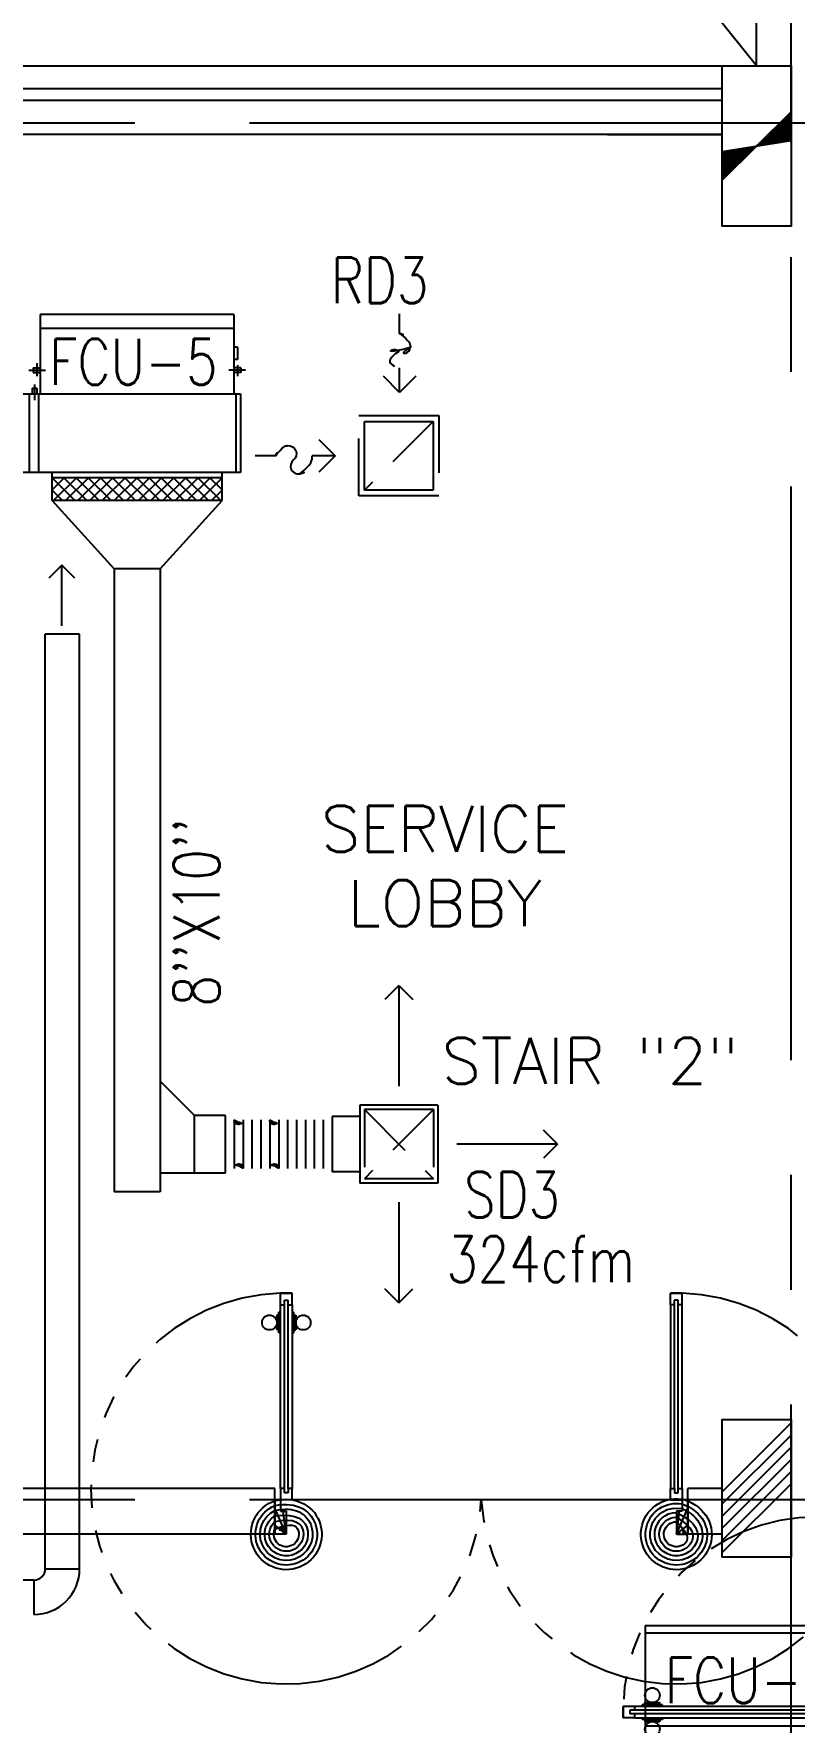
# Model space of a CAD drawing. Extents: x 417866029 to 417866302, y 43498045 to 43498122.
# Drawn here: x 417866059.72 to 417866063.04, y 43498081.62 to 43498088.98 of the extents above; entities that cross this region are included whole.
import ezdxf
from ezdxf.enums import TextEntityAlignment as Align

# ---------------------------------------------------------------- set-up
doc = ezdxf.new("R2010")
doc.units = 0
doc.header["$MEASUREMENT"] = 0
doc.linetypes.add('CENTERX2', pattern=[4, 2.5, -0.5, 0.5, -0.5])
doc.linetypes.add('HIDDEN', pattern=[0.375, 0.25, -0.125])
doc.layers.get('0').update_dxf_attribs({"linetype": 'CONTINUOUS'})
for name, color, linetype in [('AXES', 11, 'CENTERX2'), ('COL', 7, 'CONTINUOUS'), ('DOOR', 9, 'CONTINUOUS'), ('DUCT', 6, 'CONTINUOUS'), ('FCU', 6, 'CONTINUOUS'), ('HAT', 11, 'CONTINUOUS'), ('INSUL', 9, 'CONTINUOUS'), ('M-AC-FLEX', 7, 'CONTINUOUS'), ('M-EGU.', 2, 'CONTINUOUS'), ('M-TEXT', 2, 'CONTINUOUS'), ('RM-NAME', 9, 'CONTINUOUS'), ('ROOF', 9, 'CONTINUOUS'), ('SHAFT', 9, 'CONTINUOUS'), ('WALL', 9, 'CONTINUOUS')]:
    doc.layers.add(name, color=color, linetype=linetype)
doc.styles.add('ROMANS', font='ROMANS.shx', dxfattribs={"width": 0.6})

# ---------------------------------------------------------------- blocks, each defined once
blk = doc.blocks.new('A$C272A55A0')
at = {"layer": 'DOOR', "color": 0, "linetype": 'ByBlock'}
for p, q in [((-0.0001203324354719371, 900.3541752648598), (-0.0001203324500238523, 1050.354175264831)), ((49.99987966756453, 1050.354175264918), (-0.0001203324354719371, 1050.354175264918)), ((49.99987966756453, 950.354175264918), (49.99987966756453, 1050.354175264918)), ((1749.999879667535, 950.354175264918), (1749.999879667535, 1050.354175264918)), ((1749.999879667535, 1050.354175264918), (1799.999879667535, 1050.354175264918)), ((1799.999879667535, 1050.354175264918), (1799.999879667535, 900.354175264918)), ((-0.0001203324354719371, 900.354175264918), (24.99987966756453, 900.354175264918)), ((24.99987966756453, 950.354175264918), (49.99987966756453, 950.354175264918)), ((24.99987966756453, 900.354175264918), (24.99987966756453, 950.354175264918)), ((74.99987966756453, 900.354175264918), (24.99987966756453, 900.354175264918)), ((24.99987966756453, 850.354175264918), (24.99987966756453, 900.354175264918)), ((74.99987966756453, 900.354175264918), (74.99987966756453, 850.354175264918)), ((1724.999879667535, 900.354175264918), (1774.999879667535, 900.354175264918)), ((1724.999879667535, 900.354175264918), (1724.999879667535, 850.354175264918)), ((1774.999879667535, 950.354175264918), (1749.999879667535, 950.354175264918)), ((1774.999879667535, 900.354175264918), (1774.999879667535, 950.354175264918)), ((1799.999879667535, 900.354175264918), (1774.999879667535, 900.354175264918)), ((1774.999879667535, 850.354175264918), (1774.999879667535, 900.354175264918)), ((41.99987966756453, 850.354175264918), (24.99987966756453, 850.354175264918)), ((57.99987966756453, 870.354175264918), (41.99987966756453, 870.354175264918)), ((41.99987966756453, 870.354175264918), (41.99987966756453, 850.354175264918)), ((57.99987966756453, 850.354175264918), (57.99987966756453, 870.354175264918)), ((74.99987966756453, 850.354175264918), (57.99987966756453, 850.354175264918)), ((1724.999879667535, 850.354175264918), (1741.999879667535, 850.354175264918)), ((1741.999879667535, 870.354175264918), (1757.999879667535, 870.354175264918)), ((1741.999879667535, 850.354175264918), (1741.999879667535, 870.354175264918)), ((1757.999879667535, 870.354175264918), (1757.999879667535, 850.354175264918)), ((1757.999879667535, 850.354175264918), (1774.999879667535, 850.354175264918)), ((1717.799879667495, 160.1117180435103), (1708.799879667495, 160.1117180435103)), ((1708.799879667495, 95.31171804352198), (1708.799879667495, 160.1117180435103)), ((1724.999879667535, 172.7117180435162), (1717.799879667495, 172.7117180435162)), ((1717.799879667495, 172.7117180435162), (1717.799879667495, 82.71171804351616)), ((1717.799879667495, 95.31171804352198), (1717.799879667495, 160.1117180435103)), ((1774.999879667535, 172.7117180435162), (1782.199879667576, 172.7117180435162)), ((1782.199879667576, 172.7117180435162), (1782.199879667576, 82.71171804351616)), ((1782.199879667576, 160.1117180435103), (1791.199879667576, 160.1117180435103)), ((1782.199879667576, 95.31171804352198), (1782.199879667576, 160.1117180435103)), ((1791.199879667576, 95.31171804352198), (1791.199879667576, 160.1117180435103)), ((1717.799879667495, 95.31171804352198), (1708.799879667495, 95.31171804352198)), ((1724.999879667535, 82.71171804351616), (1717.799879667495, 82.71171804351616)), ((1774.999879667535, 82.71171804351616), (1782.199879667576, 82.71171804351616)), ((1782.199879667576, 95.31171804352198), (1791.199879667576, 95.31171804352198)), ((24.99987966756453, 50.35417526491801), (41.99987966753542, 50.35417526491801)), ((24.99987966756453, 50.35417526491801), (24.99987966756453, 0.3541752649180125)), ((24.99987966756453, 0.3541752649180125), (74.99987966756453, 0.3541752649180125)), ((74.99987966756453, 0.3541752649180125), (24.99987966756453, 0.3541752649180125)), ((41.99987966753542, 50.35417526491801), (41.99987966753542, 30.35417526491801)), ((41.99987966756453, 30.35417526491801), (57.99987966756453, 30.35417526491801)), ((57.99987966756453, 50.35417526491801), (74.99987966756453, 50.35417526491801)), ((57.99987966756453, 50.35417526491801), (57.99987966756453, 30.35417526491801)), ((74.99987966756453, 50.35417526491801), (74.99987966704066, 0.3541752648889087)), ((1741.999879667535, 50.35417526491801), (1724.999879667535, 50.35417526491801)), ((1724.999879667535, 50.35417526491801), (1724.999879668059, 0.3541752648889087)), ((1774.999879667535, 0.3541752649180125), (1724.999879667535, 0.3541752649180125)), ((1724.999879667535, 0.3541752649180125), (1774.999879667535, 0.3541752649180125)), ((1741.999879667535, 50.35417526491801), (1741.999879667535, 30.35417526491801)), ((1757.999879667535, 30.35417526491801), (1741.999879667535, 30.35417526491801)), ((1774.999879667535, 50.35417526491801), (1757.999879667565, 50.35417526491801)), ((1757.999879667565, 50.35417526491801), (1757.999879667565, 30.35417526491801)), ((1774.999879667535, 50.35417526491801), (1774.999879667535, 0.3541752649180125))]:
    blk.add_line(p, q, dxfattribs=at)
at = {"layer": 'DOOR', "color": 9, "linetype": 'ByBlock'}
for p, q in [((49.99987966756453, 1050.354175264918), (-0.0001203324354719371, 1010.208440949064)), ((49.99987966756453, 1050.354175264918), (-0.0001203324354719371, 936.6442452724732)), ((49.99987966756453, 1050.354175264918), (36.64259362407029, 950.354175264918)), ((1749.999879667535, 1050.354175264918), (1799.999879667535, 1010.208440949064)), ((1749.999879667535, 1050.354175264918), (1799.999879667535, 936.6442452724732)), ((1749.999879667535, 1050.354175264918), (1763.35716571103, 950.354175264918))]:
    blk.add_line(p, q, dxfattribs=at)
at = {"layer": 'DOOR', "linetype": 'ByBlock'}
for p, q in [((24.99987966756453, 850.354175264918), (24.99987966756453, 50.35417526491801)), ((41.99987966756453, 850.354175264918), (41.99987966753542, 50.35417526491801)), ((57.99987966756453, 850.354175264918), (57.99987966756453, 50.35417526491801)), ((74.99987966756453, 50.35417526491801), (74.99987966756453, 850.354175264918)), ((1724.999879667535, 50.35417526491801), (1724.999879667535, 850.354175264918)), ((1741.999879667535, 850.354175264918), (1741.999879667535, 50.35417526491801)), ((1757.999879667535, 850.354175264918), (1757.999879667565, 50.35417526491801)), ((1774.999879667535, 850.354175264918), (1774.999879667535, 50.35417526491801))]:
    blk.add_line(p, q, dxfattribs=at)
at = {"layer": 'DOOR', "color": 0, "linetype": 'ByBlock'}
for centre in [(1676.468935452576, 127.7117180435162), (1823.530823882553, 127.7117180435162)]:
    blk.add_circle(centre, 32.39999999998526, dxfattribs=at)
at = {"layer": 'DOOR', "color": 9, "linetype": 'ByBlock'}
for centre, radius, start, end in [((49.99987966756453, 1050.354175264918), 34.40195781277725, 180, 270), ((49.99987966756453, 1050.354175264918), 14.40195781277725, 180, 270), ((1749.999879667535, 1050.354175264918), 14.40195781277725, 270, 0), ((1749.999879667535, 1050.354175264918), 34.40195781277725, 270, 0), ((49.99987966756453, 1050.354175264918), 54.40195781277725, 203.2073828919769, 270), ((49.99987966756453, 1050.354175264918), 74.40195781277725, 227.7764264168309, 270), ((49.99987966756453, 1050.354175264918), 94.40195781277725, 238.0181880330829, 270), ((1749.999879667535, 1050.354175264918), 54.40195781277725, 270, 336.7926171080232), ((1749.999879667535, 1050.354175264918), 74.40195781277725, 270, 312.2235735831691), ((1749.999879667535, 1050.354175264918), 94.40195781277725, 270, 301.9818119669171), ((49.99987966756453, 1050.354175264918), 114.4019578127773, 244.083841882062, 257.3774258712915), ((49.99987966756453, 1050.354175264918), 134.4019578127773, 248.1598493930308, 259.2800236451595), ((49.99987966756453, 1050.354175264918), 154.4019578127773, 251.1052885492919, 256.2857707775486), ((1749.999879667535, 1050.354175264918), 114.4019578127773, 282.6225741287084, 295.916158117938), ((1749.999879667535, 1050.354175264918), 134.4019578127773, 280.7199763548405, 291.8401506069692), ((1749.999879667535, 1050.354175264918), 154.4019578127773, 283.7142292224514, 288.8947114507081)]:
    blk.add_arc(centre, radius, start, end, dxfattribs=at)
at = {"layer": 'DOOR', "linetype": 'HIDDEN', "ltscale": 0.5}
for centre, radius, start, end in [((49.99987966756453, 851.395841931575), 851.4087845464003, 268.3173765331032, 3.296482377102192), ((1749.999879667521, 851.3958419315459), 851.4087845463584, 176.7035176228957, 271.6826234668978)]:
    blk.add_arc(centre, radius, start, end, dxfattribs=at)
at = {"layer": 'WALL', "linetype": 'ByBlock'}
blk.add_line((1799.999879667565, 900.3541752650344), (1799.99987966755, 1050.354175265005), dxfattribs=at)
blk = doc.blocks.new('fe-door')
at = {"layer": 'DOOR', "color": 0, "linetype": 'ByBlock'}
for p, q in [((-899.9999999998836, 1774.999999999971), (-899.9999999998836, 1724.999999999971)), ((-899.9999999998836, 1724.999999999971), (-899.9999999998836, 1774.999999999971)), ((-849.9999999998836, 1774.999999999971), (-899.9999999998836, 1774.999999999971)), ((-849.9999999998836, 1774.999999999971), (-849.9999999998836, 1758)), ((-817.6424572212854, 1774.999999999971), (-817.6424572212854, 1782.200000000012)), ((-727.6424572212854, 1782.200000000012), (-817.6424572212854, 1782.200000000012)), ((-805.0424572213087, 1782.200000000012), (-805.0424572213087, 1791.200000000012)), ((-805.0424572213087, 1791.200000000012), (-740.2424572213204, 1791.200000000012)), ((-805.0424572213087, 1782.200000000012), (-740.2424572213204, 1782.200000000012)), ((-740.2424572213204, 1782.200000000012), (-740.2424572213204, 1791.200000000012)), ((-727.6424572212854, 1774.999999999971), (-727.6424572212854, 1782.200000000012)), ((-49.99999999988358, 1757.999999999971), (-49.99999999988358, 1774.999999999971)), ((-49.99999999988358, 1774.999999999971), (1.164153218269348e-10, 1774.999999999971)), ((150.0000000001164, 1799.999999999971), (1.164153218269348e-10, 1799.999999999971)), ((1.164153218269348e-10, 1799.999999999971), (1.164153218269348e-10, 1774.999999999971)), ((1.164153218269348e-10, 1724.999999999971), (1.164153218269348e-10, 1774.999999999971)), ((1.164153218269348e-10, 1774.999999999971), (150.0000000001164, 1774.999999999967)), ((150.0000000001164, 1774.999999999967), (150.0000000001164, 1799.999999999971)), ((-849.9999999998836, 1724.999999999971), (-899.9999999999418, 1725.000000000495)), ((-869.9999999998836, 1757.999999999971), (-869.9999999998836, 1741.999999999971)), ((-849.9999999998836, 1758), (-869.9999999998836, 1758)), ((-849.9999999998836, 1741.999999999971), (-869.9999999998836, 1741.999999999971)), ((-849.9999999998836, 1741.999999999971), (-849.9999999998836, 1724.999999999971)), ((-817.6424572212854, 1724.999999999971), (-817.6424572212854, 1717.79999999993)), ((-727.6424572212854, 1717.79999999993), (-817.6424572212854, 1717.79999999993)), ((-805.0424572213087, 1717.79999999993), (-805.0424572213087, 1708.79999999993)), ((-805.0424572213087, 1717.79999999993), (-740.2424572213204, 1717.79999999993)), ((-805.0424572213087, 1708.79999999993), (-740.2424572213204, 1708.79999999993)), ((-740.2424572213204, 1717.79999999993), (-740.2424572213204, 1708.79999999993)), ((-727.6424572212854, 1724.999999999971), (-727.6424572212854, 1717.79999999993)), ((-29.99999999988358, 1757.999999999971), (-49.99999999988358, 1757.999999999971)), ((-49.99999999988358, 1724.999999999971), (-49.99999999988358, 1741.999999999971)), ((-49.99999999988358, 1741.999999999971), (-29.99999999988358, 1741.999999999971)), ((1.164153218269348e-10, 1724.999999999971), (-49.99999999988358, 1724.999999999971)), ((-29.99999999988358, 1741.999999999971), (-29.99999999988358, 1757.999999999971)), ((1.164153218269348e-10, 75), (1.164153218269348e-10, 25)), ((1.164153218269348e-10, 75), (50.00000000011642, 75)), ((50.00000000011642, 75), (50.00000000011642, 58)), ((850.0000000001164, 58), (850.0000000001164, 75)), ((850.0000000001164, 75), (900.0000000001746, 74.99999999947613)), ((900.0000000001164, 25), (900.0000000001164, 75)), ((900.0000000001164, 75), (900.0000000001164, 25)), ((1.164153218269348e-10, 0), (1.164153218269348e-10, 25)), ((1.164153218269348e-10, 25), (50.00000000011642, 25)), ((150.0000000001164, 24.99999999999636), (1.164153218269348e-10, 25)), ((0, 0), (150, -1.455191522836685e-11)), ((30.00000000011642, 58), (30.00000000011642, 42)), ((50.00000000011642, 58), (30.00000000011642, 58)), ((30.00000000011642, 42), (50.00000000011642, 42)), ((50.00000000011642, 42), (50.00000000011642, 25)), ((150.0000000001164, 24.99999999999636), (150.0000000001164, 0)), ((850.0000000001164, 58), (870.0000000001164, 58)), ((850.0000000001164, 25), (850.0000000001164, 41.9999999999709)), ((850.0000000001164, 41.9999999999709), (870.0000000001164, 41.9999999999709)), ((850.0000000001164, 25), (900.0000000001164, 25)), ((870.0000000001164, 42), (870.0000000001164, 58))]:
    blk.add_line(p, q, dxfattribs=at)
at = {"layer": 'DOOR', "linetype": 'ByBlock'}
for p, q in [((-49.99999999988358, 1774.999999999971), (-849.9999999998836, 1774.999999999971)), ((-49.99999999988358, 1757.999999999971), (-849.9999999998836, 1758)), ((-49.99999999988358, 1741.999999999971), (-849.9999999998836, 1741.999999999971)), ((-849.9999999998836, 1724.999999999971), (-49.99999999988358, 1724.999999999971)), ((850.0000000001164, 75), (50.00000000011642, 75)), ((50.00000000011642, 58), (850.0000000001164, 58)), ((50.00000000011642, 42), (850.0000000001164, 41.9999999999709)), ((50.00000000011642, 25), (850.0000000001164, 25))]:
    blk.add_line(p, q, dxfattribs=at)
at = {"layer": 'DOOR', "color": 0, "linetype": 'ByBlock'}
for centre in [(-772.6424572212854, 1823.530944214988), (-772.6424572212854, 1676.469055785012)]:
    blk.add_circle(centre, 32.39999999998526, dxfattribs=at)
at = {"layer": 'DOOR', "linetype": 'HIDDEN', "ltscale": 0.5}
for centre, radius, start, end in [((-48.95833333325572, 1749.999999999956), 851.4087845463584, 178.317376533042, 273.2964823759968), ((48.95833333348855, 50), 851.4087845464003, 358.317376533042, 93.29648237599677)]:
    blk.add_arc(centre, radius, start, end, dxfattribs=at)
at = {"layer": 'WALL'}
for p, q in [((1.164153218269348e-10, 1799.999050980739), (149.9999999971478, 1799.999999999985)), ((1.164153218269348e-10, 0.0009490192023804411), (149.9999999971478, -1.455191522836685e-11))]:
    blk.add_line(p, q, dxfattribs=at)
at = {"layer": 'WALL', "linetype": 'ByBlock'}
blk.add_line((2.328306436538696e-10, 1800), (150.0000000001746, 1799.999999999985), dxfattribs=at)
blk = doc.blocks.new('*X37')
at = {"color": 0}
for p, q in [((16890.47746209932, -2466.570672882412), (16943.4517006644, -2413.596434317336)), ((16890.47746209932, -2519.603681471403), (16990.47746209933, -2419.603681471401)), ((16990.47746209933, -2512.466117304769), (16891.6077791119, -2413.596434317336)), ((16990.47746209933, -2459.433108715778), (16944.64078770089, -2413.596434317336)), ((16990.47746209933, -2565.49912589376), (16890.47746209932, -2465.499125893757)), ((16890.47746209932, -2572.636690060394), (16990.47746209933, -2472.636690060392)), ((16990.47746209933, -2618.532134482751), (16890.47746209932, -2518.532134482748)), ((16890.47746209932, -2625.669698649385), (16990.47746209933, -2525.669698649383)), ((16990.47746209933, -2671.565143071742), (16890.47746209932, -2571.565143071739)), ((16890.47746209932, -2678.702707238376), (16990.47746209933, -2578.702707238374)), ((16990.47746209933, -2724.598151660733), (16890.47746209932, -2624.59815166073)), ((16890.47746209932, -2731.735715827367), (16990.47746209933, -2631.735715827365)), ((16990.47746209933, -2777.631160249724), (16890.47746209932, -2677.631160249721)), ((16890.47746209932, -2784.768724416358), (16990.47746209933, -2684.768724416357)), ((16990.47746209933, -2830.664168838715), (16890.47746209932, -2730.664168838713)), ((16890.47746209932, -2837.801733005349), (16990.47746209933, -2737.801733005348)), ((16990.47746209933, -2883.697177427706), (16890.47746209932, -2783.697177427704)), ((16890.47746209932, -2890.83474159434), (16990.47746209933, -2790.834741594339)), ((16990.47746209933, -2936.730186016697), (16890.47746209932, -2836.730186016694)), ((16890.47746209932, -2943.867750183331), (16990.47746209933, -2843.86775018333)), ((16990.47746209933, -2989.763194605689), (16890.47746209932, -2889.763194605686)), ((16890.47746209932, -2996.900758772323), (16990.47746209933, -2896.900758772321)), ((16990.47746209933, -3042.796203194679), (16890.47746209932, -2942.796203194677)), ((16890.47746209932, -3049.933767361314), (16990.47746209933, -2949.933767361312)), ((16990.47746209933, -3095.82921178367), (16890.47746209932, -2995.829211783668)), ((16890.47746209932, -3102.966775950305), (16990.47746209933, -3002.966775950303)), ((16990.47746209933, -3148.862220372662), (16890.47746209932, -3048.862220372659)), ((16891.53081232129, -3154.946434317336), (16990.47746209933, -3055.999784539294)), ((16943.52866745501, -3154.946434317336), (16890.47746209932, -3101.89522896165)), ((16944.56382091028, -3154.946434317336), (16990.47746209933, -3109.032793128285))]:
    blk.add_line(p, q, dxfattribs=at)
blk = doc.blocks.new('WHE06')
at = {"color": 3}
for p, q in [((688.9750000238419, 621.5), (346.0749999880791, 621.5)), ((346.0749999880791, 621.5), (346.0749999880791, 469.1000000014901)), ((688.9750000238419, 469.1000000014901), (688.9750000238419, 621.5)), ((232.1000000238419, 452.25), (232.1000000238419, 422.25)), ((232.1000000238419, 452.25), (252.1000000238419, 452.25)), ((242.1000000238419, 472.1842434704304), (242.1000000238419, 399.4801759719849)), ((252.1000000238419, 452.25), (252.1000000238419, 422.25)), ((304.9940044879913, 447.6499999985099), (373.2827185988426, 447.6499999985099)), ((321.0749999880791, 457.6499999985099), (321.0749999880791, 437.6499999985099)), ((321.0749999880791, 457.6499999985099), (346.0749999880791, 457.6499999985099)), ((60.32499998807907, -422.25), (60.32499998807907, 422.25)), ((212.2971614003181, 437.25), (269.0589052438736, 437.25)), ((321.0749999880791, 437.6499999985099), (346.0749999880791, 437.6499999985099)), ((346.0749999880791, 430.4178223386407), (688.9750000238419, 430.4178223386407)), ((811.1999999880791, 370.6749999970198), (688.9750000238419, 370.6749999970198)), ((711.1999999880791, -370.6749999970198), (711.1999999880791, 370.6749999970198)), ((811.1999999880791, -370.6749999970198), (811.1999999880791, 370.6749999970198)), ((141.6357128024101, -437.25), (141.6357128024101, -422.25)), ((141.6357128024101, -437.25), (196.5700032711029, -437.25)), ((196.5700032711029, -437.25), (196.5700032711029, -422.25)), ((221.3790392279625, -437.25), (269.0589052438736, -437.25)), ((232.1000000238419, -452.25), (232.1000000238419, -422.25)), ((242.1000000238419, -472.1842434704304), (242.1000000238419, -399.4801759719849)), ((252.1000000238419, -452.25), (252.1000000238419, -422.25)), ((346.0749999880791, -430.4178223386407), (688.9750000238419, -430.4178223386407)), ((811.1999999880791, -370.6749999970198), (688.9750000238419, -370.6749999970198)), ((232.1000000238419, -452.25), (252.1000000238419, -452.25))]:
    blk.add_line(p, q, dxfattribs=at)
at = {"color": 6}
for p, q in [((346.0749999880791, 469.1000000014901), (346.0749999880791, -450.8250000029802)), ((688.9750000238419, 469.1000000014901), (346.0749999880791, 469.1000000014901)), ((688.9750000238419, -450.8250000029802), (688.9750000238419, 469.1000000014901)), ((0, -422.25), (0, 422.25)), ((0, 422.25), (346.0749999880791, 422.25)), ((0, -422.25), (346.0749999880791, -422.25)), ((346.0749999880791, -450.8250000029802), (688.9750000238419, -450.8250000029802))]:
    blk.add_line(p, q, dxfattribs=at)
at = {"color": 11}
blk.add_blockref('*X37', (-16179.27746212482, 2784.271434314549), dxfattribs=at)
blk = doc.blocks.new('*X39')
at = {"color": 0}
for p, q in [((-750.2433014437457, 2537.8032310737), (-672.2561432365363, 2615.790389280909)), ((-750.243301443746, 2590.836239662691), (-725.2891518255274, 2615.790389280909)), ((-659.6350886662223, 2515.790389280909), (-750.2433014437461, 2606.398602058433)), ((-719.2231346475452, 2515.790389280909), (-619.2231346475452, 2615.790389280909)), ((-606.6020800772312, 2515.790389280909), (-706.6020800772312, 2615.790389280909)), ((-666.190126058554, 2515.790389280909), (-566.1901260585541, 2615.790389280909)), ((-553.5690714882402, 2515.790389280909), (-653.5690714882402, 2615.790389280909)), ((-613.157117469563, 2515.790389280909), (-513.1571174695631, 2615.790389280909)), ((-500.5360628992491, 2515.790389280909), (-600.5360628992491, 2615.790389280909)), ((-560.124108880572, 2515.790389280909), (-460.124108880572, 2615.790389280909)), ((-447.5030543102581, 2515.790389280909), (-547.503054310258, 2615.790389280909)), ((-507.0911002915809, 2515.790389280909), (-407.0911002915809, 2615.790389280909)), ((-394.470045721267, 2515.790389280909), (-494.470045721267, 2615.790389280909)), ((-454.0580917025898, 2515.790389280909), (-354.0580917025898, 2615.790389280909)), ((-341.4370371322759, 2515.790389280909), (-441.4370371322759, 2615.790389280909)), ((-401.0250831135987, 2515.790389280909), (-301.0250831135988, 2615.790389280909)), ((-288.4040285432848, 2515.790389280909), (-388.4040285432848, 2615.790389280909)), ((-347.9920745246076, 2515.790389280909), (-247.9920745246077, 2615.790389280909)), ((-235.3710199542938, 2515.790389280909), (-335.3710199542938, 2615.790389280909)), ((-294.9590659356166, 2515.790389280909), (-194.9590659356166, 2615.790389280909)), ((-182.3380113653027, 2515.790389280909), (-282.3380113653027, 2615.790389280909)), ((-241.9260573466255, 2515.790389280909), (-141.9260573466256, 2615.790389280909)), ((-129.3050027763116, 2515.790389280909), (-229.3050027763116, 2615.790389280909)), ((-188.8930487576345, 2515.790389280909), (-88.89304875763449, 2615.790389280909)), ((-76.27199418732056, 2515.790389280909), (-176.2719941873206, 2615.790389280909)), ((-135.8600401686434, 2515.790389280909), (-35.86004016864342, 2615.790389280909)), ((-23.23898559832949, 2515.790389280909), (-123.2389855983295, 2615.790389280909)), ((-82.82703157965233, 2515.790389280909), (17.17296842034765, 2615.790389280909)), ((29.79402299066158, 2515.790389280909), (-70.2059770093384, 2615.790389280909)), ((-29.79402299066158, 2515.790389280909), (70.2059770093384, 2615.790389280909)), ((82.82703157965233, 2515.790389280909), (-17.17296842034765, 2615.790389280909)), ((23.23898559832949, 2515.790389280909), (123.2389855983295, 2615.790389280909)), ((135.8600401686434, 2515.790389280909), (35.86004016864342, 2615.790389280909)), ((76.27199418732056, 2515.790389280909), (176.2719941873206, 2615.790389280909)), ((188.8930487576345, 2515.790389280909), (88.89304875763449, 2615.790389280909)), ((129.3050027763116, 2515.790389280909), (214.7566985562537, 2601.242085060851)), ((214.7566985562536, 2542.959748071281), (141.9260573466256, 2615.790389280909)), ((214.7566985562537, 2595.992756660272), (194.9590659356166, 2615.790389280909)), ((-712.6680972552134, 2515.790389280909), (-750.2433014437458, 2553.365593469442)), ((182.3380113653027, 2515.790389280909), (214.7566985562536, 2548.20907647186))]:
    blk.add_line(p, q, dxfattribs=at)
blk = doc.blocks.new('WAP16')
at = {"color": 6}
for p, q in [((-597, 0), (-597, -737)), ((-597, 0), (597, 0)), ((597, 0), (597, -737)), ((-597, -437), (597, -437)), ((-597, -737), (597, -737))]:
    blk.add_line(p, q, dxfattribs=at)
at = {"color": 3}
for p, q in [((-597, -32), (597, -32)), ((597, -437), (835, -437)), ((835, -437), (835, -737)), ((597, -562.0173622146249), (670.3489288687706, -562.0173622146249)), ((-482.5, -737), (-482.5, -862)), ((-482.5, -762), (482.5, -762)), ((482.5, -737), (482.5, -862)), ((597, -737), (835, -737)), ((-482.5, -862), (482.5, -862))]:
    blk.add_line(p, q, dxfattribs=at)
at = {"color": 11}
blk.add_blockref('*X39', (267.7433014512062, -3377.790389284492), dxfattribs=at)
blk = doc.blocks.new('RM1')
at = {"layer": 'RM-NAME', "style": 'ROMANS'}
for tag, p in [('ROOMNAME1', (0, 323.8095238059759)), ('ROOMNAME2', (0, 0))]:
    blk.add_attdef(tag, text='', height=200, dxfattribs=at).set_placement(p, align=Align.MIDDLE)
blk = doc.blocks.new('C11')
at = {"layer": 'HAT'}
h = blk.add_hatch(dxfattribs=at)
h.set_pattern_fill('ANSI31', color=256, scale=300, style=0)
h.set_pattern_definition([(45, (-248556.1822811713, -75061.0053373936), (-26.51650429449553, 26.51650429449553), [])])
h.paths.add_polyline_path([(300.0000000000291, 700), (-2.91038304567337e-11, 700), (0, 349.9999999998981), (300.0000000000291, 349.9999999998981)])
h.paths.add_polyline_path([(300, 349.9999999998981), (-2.91038304567337e-11, 349.9999999998981), (-2.91038304567337e-11, 0), (300.0000000000291, 0)])
at = {"layer": 'COL'}
blk.add_lwpolyline([(300.0000000000291, 700), (299.9999999999709, 0), (0, 0), (0, 700)], close=True, dxfattribs=at)

msp = doc.modelspace()

# ---------------------------------------------------------------- hatches: boundary and pattern name
at = {"layer": 'HAT'}
h = msp.add_hatch(dxfattribs=at)
h.set_pattern_fill('ANSI31', color=256, scale=0.3, style=0)
h.set_pattern_definition([(45, (417865762.1872819, 43498027.57970536), (-0.02651650429449553, 0.02651650429449554), [])])
h.paths.add_polyline_path([(417866063.0234642, 43498082.94071069), (417866062.7234642, 43498082.94071069), (417866062.7234642, 43498082.59071069), (417866063.0234642, 43498082.59071069)])
h.paths.add_polyline_path([(417866063.0234642, 43498082.59071069), (417866062.7234642, 43498082.59071069), (417866062.7234642, 43498082.34071069), (417866063.0234642, 43498082.34071069)])

# ---------------------------------------------------------------- linework, layer by layer
at = {"layer": 'AXES'}
for p, q in [((417866063.0234642, 43498044.50641705), (417866063.0234642, 43498121.42705345)), ((417866103.1626107, 43498088.59071069), (417866037.2034642, 43498088.59071069)), ((417866103.1626107, 43498088.59071069), (417866053.1534642, 43498088.59071069)), ((417866103.1626107, 43498082.59071069), (417866053.1534642, 43498082.59071069))]:
    msp.add_line(p, q, dxfattribs=at)
at = {"layer": 'COL'}
msp.add_lwpolyline([(417866063.0234642, 43498082.94071069), (417866063.0234642, 43498082.34071069), (417866062.7234642, 43498082.34071069), (417866062.7234642, 43498082.94071069)], close=True, dxfattribs=at)
at = {"layer": 'DUCT', "linetype": 'ByBlock'}
for p, q in [((417866060.0730804, 43498086.64809447), (417866059.8024054, 43498086.94507281)), ((417866060.2730803, 43498086.64809447), (417866060.5437554, 43498086.94507281)), ((417866060.0730804, 43498086.64809447), (417866060.0730804, 43498083.93325508)), ((417866060.2730803, 43498086.64809447), (417866060.0730804, 43498086.64809447)), ((417866060.2730803, 43498086.64809447), (417866060.2730803, 43498083.93325508)), ((417866059.7727349, 43498082.29071069), (417866059.7727349, 43498086.36281206)), ((417866059.9227349, 43498086.36281206), (417866059.7727349, 43498086.36281206)), ((417866059.9227349, 43498082.29071069), (417866059.9227349, 43498086.36281206)), ((417866060.2730803, 43498083.93325508), (417866060.0730804, 43498083.93325508)), ((417866059.7727349, 43498082.29071069), (417866059.9227349, 43498082.29071069)), ((417866059.7227349, 43498082.24071069), (417866053.0836291, 43498082.24071069)), ((417866059.7227349, 43498082.24071069), (417866059.7227349, 43498082.09071068))]:
    msp.add_line(p, q, dxfattribs=at)
at = {"layer": 'DUCT'}
for p, q in [((417866060.2730803, 43498084.41571069), (417866060.4230803, 43498084.26571069)), ((417866060.5582761, 43498084.26571069), (417866060.4230803, 43498084.26571069)), ((417866060.4230803, 43498084.01571069), (417866060.4230803, 43498084.26571069)), ((417866060.5582761, 43498084.01571069), (417866060.5582761, 43498084.26571069)), ((417866060.2730803, 43498084.01571069), (417866060.5582761, 43498084.01571069))]:
    msp.add_line(p, q, dxfattribs=at)
at = {"layer": 'DUCT', "linetype": 'ByBlock'}
for radius in [0.05, 0.2]:
    msp.add_arc((417866059.7227349, 43498082.29071069), radius, 270, 0, dxfattribs=at)
at = {"layer": 'INSUL'}
for p, q in [((417866058.2234642, 43498088.74071069), (417866062.7234642, 43498088.74071069)), ((417866058.2234642, 43498088.69071069), (417866062.7234642, 43498088.69071069))]:
    msp.add_line(p, q, dxfattribs=at)
at = {"layer": 'M-AC-FLEX', "color": 11}
for p, q in [((417866060.5965922, 43498084.24620764), (417866060.5965922, 43498084.03521374)), ((417866060.5965922, 43498084.24620764), (417866060.5965922, 43498084.03521374)), ((417866060.6355922, 43498084.24620764), (417866060.6355922, 43498084.03521374)), ((417866060.6355922, 43498084.24620764), (417866060.6355922, 43498084.03521374)), ((417866060.6739084, 43498084.24620764), (417866060.6739084, 43498084.03521374)), ((417866060.6739084, 43498084.24620764), (417866060.6739084, 43498084.03521374)), ((417866060.7129083, 43498084.24620764), (417866060.7129083, 43498084.03521374)), ((417866060.7129084, 43498084.24620764), (417866060.7129084, 43498084.03521374)), ((417866060.7512246, 43498084.24620764), (417866060.7512246, 43498084.03521374)), ((417866060.7512246, 43498084.24620764), (417866060.7512246, 43498084.03521374)), ((417866060.7902246, 43498084.24620764), (417866060.7902246, 43498084.03521374)), ((417866060.7902246, 43498084.24620764), (417866060.7902246, 43498084.03521374)), ((417866060.8285407, 43498084.24620764), (417866060.8285407, 43498084.03521374)), ((417866060.8675408, 43498084.24620764), (417866060.8675408, 43498084.03521374)), ((417866060.9065408, 43498084.24620764), (417866060.9065408, 43498084.03521374)), ((417866060.9455408, 43498084.24620764), (417866060.9455408, 43498084.03521374)), ((417866060.9845408, 43498084.24620764), (417866060.9845408, 43498084.03521374)), ((417866061.0235409, 43498084.24620764), (417866061.0235409, 43498084.03521374))]:
    msp.add_line(p, q, dxfattribs=at)
at = {"layer": 'M-AC-FLEX'}
for points in [[(417866060.558276, 43498084.24620764, -1.017916123276695), (417866060.5965922, 43498084.24620764)], [(417866060.5965922, 43498084.24620764, 1.017916123276695), (417866060.5582761, 43498084.24620764)], [(417866060.7129084, 43498084.24620764, -1), (417866060.6739084, 43498084.24620764, 1.01800509972273), (417866060.6355922, 43498084.24620764)], [(417866060.6739084, 43498084.24620764, 1), (417866060.7129083, 43498084.24620764, -1.01800509972273), (417866060.7512246, 43498084.24620764)], [(417866060.9455408, 43498084.24620764, -0.9999999999999997), (417866060.9065408, 43498084.24620764, 0.9999999999999997), (417866060.8675408, 43498084.24620764, -0.9999999999999997), (417866060.8285407, 43498084.24620764, 1.01800509972273), (417866060.7902246, 43498084.24620764)], [(417866060.9065408, 43498084.24620764, 1), (417866060.9455408, 43498084.24620764, -0.9999999999999997), (417866060.9845408, 43498084.24620764)], [(417866060.9845408, 43498084.24620764, 1), (417866060.9455408, 43498084.24620764)], [(417866061.0235409, 43498084.24620764, -1), (417866060.9845408, 43498084.24620764, 0.9999999999999997), (417866060.9455408, 43498084.24620764)], [(417866060.9455408, 43498084.24620764, -1), (417866060.9845408, 43498084.24620764)], [(417866060.5965922, 43498084.03452663, -1.00000155094459), (417866060.5582761, 43498084.03521374)], [(417866060.5582761, 43498084.03452663, 1.00000155094459), (417866060.5965922, 43498084.03521374)], [(417866060.7129084, 43498084.03521374, 1), (417866060.6739084, 43498084.03521374, -1.018005099723095), (417866060.6355922, 43498084.03521374)], [(417866060.6739084, 43498084.03521374, -1), (417866060.7129083, 43498084.03521374, 1.018005099723095), (417866060.7512246, 43498084.03521374)], [(417866060.9455408, 43498084.03521374, 0.9999999999999997), (417866060.9065408, 43498084.03521374, -0.9999999999999997), (417866060.8675408, 43498084.03521374, 1), (417866060.8285407, 43498084.03521374, -1.018005099723095), (417866060.7902246, 43498084.03521374)], [(417866060.9065408, 43498084.03521374, -1), (417866060.9455408, 43498084.03521374, 0.9999999999999997), (417866060.9845408, 43498084.03521374)], [(417866061.0235409, 43498084.03521374, 1), (417866060.9845408, 43498084.03521374, -0.9999999999999997), (417866060.9455408, 43498084.03521374)], [(417866060.9845407, 43498084.03516553, -1.000000764127005), (417866060.9455408, 43498084.03521374)], [(417866060.9455409, 43498084.03516553, 1.000000764127005), (417866060.9845408, 43498084.03521374)]]:
    msp.add_lwpolyline(points, format="xyb", dxfattribs=at)
for centre, radius, start, end in [((417866060.6160921, 43498084.24620762), 0.01949999999998908, 180, 331.5686375367698), ((417866060.6160921, 43498084.24620762), 0.01949999999998908, 208.4313624632302, 7.016477563892661e-15), ((417866060.7707246, 43498084.24620762), 0.01949999999998908, 180, 331.5686375367698), ((417866060.7707246, 43498084.24620762), 0.01949999999998908, 208.4313624632302, 7.016477563892661e-15), ((417866060.6160921, 43498084.03521974), 0.0195000009375944, 28.43136934476471, 180.0177687376153), ((417866060.6160921, 43498084.03521974), 0.0195000009375944, 28.43136934476471, 180.0177687376153), ((417866060.6160921, 43498084.03521974), 0.0195000009375944, 359.9822312623847, 151.5686306552353), ((417866060.6160921, 43498084.03521974), 0.0195000009375944, 359.9822312623847, 151.5686306552353), ((417866060.7707246, 43498084.03521974), 0.0195000009375944, 28.43136934476471, 180.0177687376153), ((417866060.7707246, 43498084.03521974), 0.0195000009375944, 28.43136934476471, 180.0177687376153), ((417866060.7707246, 43498084.03521974), 0.0195000009375944, 359.9822312623847, 151.5686306552353), ((417866060.7707246, 43498084.03521974), 0.0195000009375944, 359.9822312623847, 151.5686306552353)]:
    msp.add_arc(centre, radius, start, end, dxfattribs=at)
at = {"layer": 'M-EGU.'}
for p, q in [((417866061.3171093, 43498087.41660799), (417866061.3171093, 43498087.52346509)), ((417866061.3171093, 43498087.41660799), (417866061.2463996, 43498087.48731881)), ((417866061.3878191, 43498087.48731881), (417866061.3171093, 43498087.41660799)), ((417866061.1639478, 43498086.99071039), (417866061.1639478, 43498087.29071099)), ((417866061.1639478, 43498087.29071099), (417866061.4639439, 43498087.29071099)), ((417866061.4639439, 43498087.29071099), (417866061.4639439, 43498086.99071039)), ((417866060.9658316, 43498087.21108637), (417866061.0365413, 43498087.14037555)), ((417866060.7762443, 43498087.14037555), (417866060.6876084, 43498087.14037555)), ((417866061.0365413, 43498087.14037555), (417866060.9354801, 43498087.14037555)), ((417866061.0365413, 43498087.14037555), (417866060.9658316, 43498087.06966472)), ((417866061.4639439, 43498086.99071039), (417866061.1639478, 43498086.99071039)), ((417866059.8455349, 43498086.66443478), (417866059.7889664, 43498086.60786622)), ((417866059.8455349, 43498086.40023644), (417866059.8455349, 43498086.66443478)), ((417866059.9021035, 43498086.60786622), (417866059.8455349, 43498086.66443478)), ((417866061.3139458, 43498084.83190951), (417866061.2528507, 43498084.7708156)), ((417866061.3139458, 43498084.83190951), (417866061.3139458, 43498084.3931026)), ((417866061.3139458, 43498084.83190951), (417866061.3750408, 43498084.7708156)), ((417866061.0235409, 43498084.26071049), (417866061.0235409, 43498084.02071089)), ((417866061.1435429, 43498084.26071049), (417866061.0235409, 43498084.26071049)), ((417866061.4843487, 43498084.3111104), (417866061.1435429, 43498084.3111104)), ((417866061.1435429, 43498084.3111104), (417866061.1435429, 43498083.97031098)), ((417866061.4843487, 43498084.3111104), (417866061.4843487, 43498083.97031098)), ((417866062.0051575, 43498084.14071069), (417866061.9440624, 43498084.20180461)), ((417866062.0051575, 43498084.14071069), (417866061.5663424, 43498084.14071069)), ((417866062.0051575, 43498084.14071069), (417866061.9440624, 43498084.07961677)), ((417866061.1435429, 43498084.02071089), (417866061.0235409, 43498084.02071089)), ((417866061.4843487, 43498083.97031098), (417866061.1435429, 43498083.97031098)), ((417866061.3139458, 43498083.88831878), (417866061.3139458, 43498083.44951186)), ((417866061.3139458, 43498083.44951186), (417866061.2528507, 43498083.51060578)), ((417866061.3139458, 43498083.44951186), (417866061.3750408, 43498083.51060578))]:
    msp.add_line(p, q, dxfattribs=at)
at = {"layer": 'M-EGU.', "linetype": 'HIDDEN'}
for p, q in [((417866061.1389481, 43498086.96571033), (417866061.1389481, 43498087.31571104)), ((417866061.1389481, 43498087.31571104), (417866061.4889436, 43498087.31571104)), ((417866061.4639439, 43498087.29071099), (417866061.1639478, 43498086.99071039)), ((417866061.4889436, 43498087.31571104), (417866061.4889436, 43498086.96571033)), ((417866061.4889436, 43498086.96571033), (417866061.1389481, 43498086.96571033)), ((417866061.4643483, 43498084.29111043), (417866061.1635432, 43498083.99031094)), ((417866061.1635432, 43498084.29111043), (417866061.4643483, 43498083.99031094)), ((417866061.4643483, 43498084.29111043), (417866061.1635432, 43498084.29111043)), ((417866061.1635432, 43498084.29111043), (417866061.1635432, 43498083.99031094)), ((417866061.4643483, 43498084.29111043), (417866061.4643483, 43498083.99031094)), ((417866061.4643483, 43498083.99031094), (417866061.1635432, 43498083.99031094))]:
    msp.add_line(p, q, dxfattribs=at)
at = {"layer": 'M-EGU.'}
for points in [[(417866061.3171093, 43498087.67375525, -0.1878616880635112), (417866061.3539832, 43498087.6510253, -0.2026446714702415), (417866061.3638609, 43498087.61187106, -0.6169147816705048), (417866061.3137411, 43498087.5956768, 0.6687084752237648), (417866061.2665501, 43498087.57650868, 0.1942850651709176), (417866061.280781, 43498087.54063328, 0.1860514396155063), (417866061.3171093, 43498087.52346509)], [(417866060.7762443, 43498087.14037555, -0.1324001419046424), (417866060.7985279, 43498087.17255194, -0.15664048728736), (417866060.8293229, 43498087.18524882, -0.7366118572675341), (417866060.8545607, 43498087.12230697, 0.7742319307937748), (417866060.8824015, 43498087.06148046, 0.2033489946306821), (417866060.924551, 43498087.08893606, 0.1938082075567039), (417866060.9354801, 43498087.14037555)]]:
    msp.add_lwpolyline(points, format="xyb", dxfattribs=at)
at = {"layer": 'M-TEXT', "linetype": 'ByBlock'}
msp.add_line((417866061.3171093, 43498087.67375525), (417866061.3171093, 43498087.7597518), dxfattribs=at)
at = {"layer": 'ROOF'}
for p, q in [((417866063.0234642, 43498088.84071069), (417866063.0234642, 43498100.49071069)), ((417866062.8734642, 43498088.84071069), (417866062.8734642, 43498100.39071069))]:
    msp.add_line(p, q, dxfattribs=at)
at = {"layer": 'SHAFT'}
msp.add_line((417866062.8734642, 43498088.84071069), (417866053.5734642, 43498100.39071069), dxfattribs=at)
at = {"layer": 'WALL'}
for p, q in [((417866058.2234642, 43498088.84071069), (417866062.7234642, 43498088.84071069)), ((417866062.7234642, 43498088.5407107), (417866058.2234642, 43498088.5407107)), ((417866062.2234642, 43498088.5407107), (417866062.7234642, 43498088.5407107)), ((417866060.7734642, 43498082.64071069), (417866053.7234642, 43498082.64071069)), ((417866060.7734642, 43498082.44071069), (417866060.7734642, 43498082.64071069)), ((417866062.5734642, 43498082.44071069), (417866062.5734642, 43498082.64071069)), ((417866062.7234642, 43498082.64071069), (417866062.5734642, 43498082.64071069)), ((417866060.7734642, 43498082.44071069), (417866058.6684642, 43498082.44071069)), ((417866062.7234642, 43498082.44071069), (417866062.5734642, 43498082.44071069))]:
    msp.add_line(p, q, dxfattribs=at)

# ---------------------------------------------------------------- block references
at = {"layer": 'COL', "linetype": 'ByBlock', "xscale": 0.0009999871253967285, "yscale": 0.001000002026557922, "zscale": 0.001}
msp.add_blockref('C11', (417866062.7234642, 43498088.14071069), dxfattribs=at)
at = {"layer": 'DOOR', "color": 0, "linetype": 'ByBlock', "xscale": 0.0009999871253967285, "yscale": 0.001000002026557922, "zscale": 0.001, "rotation": 180}
msp.add_blockref('A$C272A55A0', (417866062.5734641, 43498083.49106487), dxfattribs=at)
at = {"layer": 'DOOR', "color": 0, "linetype": 'ByBlock', "ltscale": 0.3, "xscale": 0.0009999871253967285, "yscale": 0.001000002026557922, "zscale": 0.001}
msp.add_blockref('fe-door', (417866063.1914471, 43498079.9157107), dxfattribs=at)
at = {"layer": 'FCU', "linetype": 'ByBlock', "xscale": -0.001000002026557922, "yscale": 0.001000002026557922, "zscale": 0.001, "rotation": 90}
msp.add_blockref('WHE06', (417866060.1730803, 43498087.75627282), dxfattribs=at)
at = {"layer": 'FCU', "linetype": 'ByBlock', "xscale": 0.0009999871253967285, "yscale": 0.001000002026557922, "zscale": 0.001}
msp.add_blockref('WAP16', (417866062.9847265, 43498082.04298773), dxfattribs=at)
at = {"layer": 'RM-NAME'}
ref = msp.add_blockref('RM1', (417866061.5144521, 43498085.1914271), dxfattribs=dict(at, xscale=-0.0009999871253967285, yscale=0.001000002026557922, zscale=0.001))
ref.add_attrib('ROOMNAME2', 'LOBBY', dxfattribs={"height": 0.2, "style": 'ROMANS'}).set_placement((417866061.5144521, 43498085.1914271), align=Align.MIDDLE)
ref.add_attrib('ROOMNAME1', 'SERVICE', dxfattribs={"height": 0.2, "style": 'ROMANS'}).set_placement((417866061.5144521, 43498085.51523662), align=Align.MIDDLE)

# ---------------------------------------------------------------- texts
at = {"layer": 'M-TEXT', "style": 'ROMANS', "width": 0.8}
for s, p in [('RD3', (417866061.017606, 43498087.80505195)), ('FCU-5', (417866059.7901227, 43498087.44995914))]:
    msp.add_text(s, height=0.2, dxfattribs=at).set_placement(p)
msp.add_text("8''X10''", height=0.2, rotation=90, dxfattribs=at).set_placement((417866060.5324256, 43498084.74042493))
at = {"layer": 'M-TEXT', "linetype": 'ByBlock', "style": 'ROMANS', "width": 0.8}
for s, p in [('SD3', (417866061.5982028, 43498083.82045791)), ('324cfm', (417866061.5209329, 43498083.53959983)), ('FCU-8', (417866062.4735397, 43498081.70389987))]:
    msp.add_text(s, height=0.2, dxfattribs=at).set_placement(p)
at = {"layer": 'RM-NAME', "style": 'ROMANS'}
msp.add_text('STAIR "2"', height=0.2, dxfattribs=at).set_placement((417866062.1476888, 43498084.50382981), align=Align.MIDDLE)

doc.saveas('drawing.dxf')
